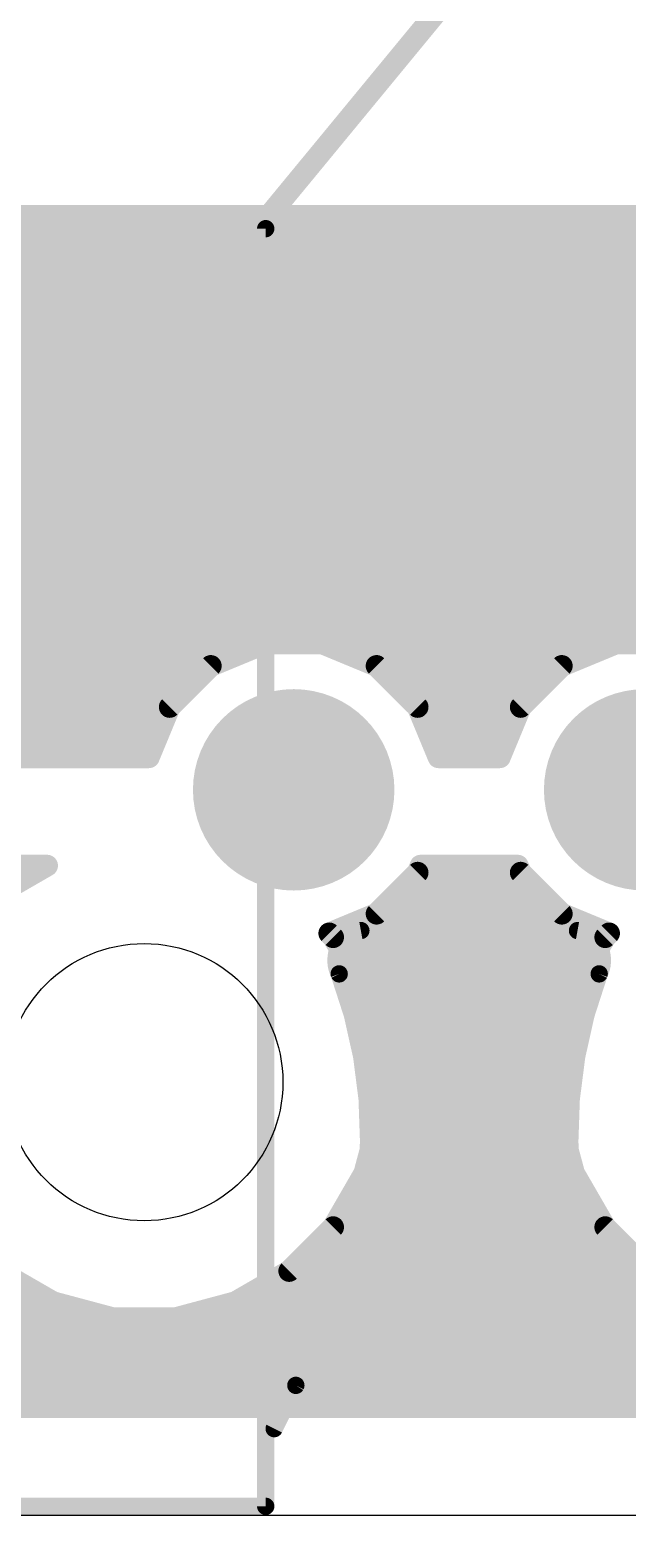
# Model space of a CAD drawing. Extents: x 6 to 108, y 0 to 49.
# Drawn here: x 44.38 to 51.38, y 0 to 17.42 of the extents above; entities that cross this region are included whole.
import ezdxf

# ---------------------------------------------------------------- set-up
doc = ezdxf.new("R2010")
doc.units = 0
for name, color, linetype in [('1', 22, 'CONTINUOUS'), ('16', 175, 'CONTINUOUS'), ('17', 82, 'CONTINUOUS'), ('20', 30, 'CONTINUOUS'), ('21', 253, 'CONTINUOUS')]:
    doc.layers.add(name, color=color, linetype=linetype)

# ---------------------------------------------------------------- blocks, each defined once
blk = doc.blocks.new('ROUNDP')
at = {"const_width": 0.5}
blk.add_lwpolyline([(0, -0.25, 1), (0, 0.25, 1), (0, -0.25)], format="xyb", dxfattribs=at)

msp = doc.modelspace()

# ---------------------------------------------------------------- linework, layer by layer
at = {"layer": '1', "const_width": 0.254}
for points in [[(13.97, 15.24), (98.857, 15.24)], [(13.97, 14.986), (98.857, 14.986)], [(13.97, 14.732), (98.857, 14.732)], [(13.97, 14.478), (98.857, 14.478)], [(13.97, 14.224), (98.857, 14.224)], [(13.97, 13.97), (98.857, 13.97)], [(13.97, 13.716), (98.857, 13.716)], [(13.97, 13.462), (98.857, 13.462)], [(13.97, 13.208), (98.857, 13.208)], [(13.97, 12.954), (98.857, 12.954)], [(13.97, 12.7), (95.9542, 12.7)], [(13.97, 12.446), (95.5869, 12.446)], [(13.97, 12.192), (95.3763, 12.192)], [(13.97, 11.938), (95.2511, 11.938)], [(13.97, 11.684), (95.1837, 11.684)], [(13.97, 11.43), (96.418, 11.43)], [(13.97, 11.176), (95.1904, 11.176)], [(13.97, 10.922), (95.2648, 10.922)], [(13.97, 10.668), (95.4069, 10.668)], [(42.6541, 10.414), (55.7265, 10.414)], [(42.9081, 10.16), (46.9783, 10.16)], [(47.1316, 10.2235), (46.5014, 9.9625)], [(47.8136, 10.2235), (47.1316, 10.2235)], [(48.4438, 9.9625), (47.8136, 10.2235)], [(47.9669, 10.16), (51.0931, 10.16)], [(51.2464, 10.2235), (50.6162, 9.9625)], [(51.9284, 10.2235), (51.2464, 10.2235)], [(43.0467, 9.906), (46.4449, 9.906)], [(46.5014, 9.9625), (46.0191, 9.4802)], [(48.9261, 9.4802), (48.4438, 9.9625)], [(48.5003, 9.906), (50.5597, 9.906)], [(50.6162, 9.9625), (50.1339, 9.4802)], [(43.1519, 9.652), (46.1909, 9.652)], [(48.7543, 9.652), (50.3057, 9.652)], [(46.0191, 9.4802), (45.7747, 8.89)], [(49.1705, 8.89), (48.9261, 9.4802)], [(50.1339, 9.4802), (49.8895, 8.89)], [(43.1546, 9.398), (45.9851, 9.398)], [(48.9601, 9.398), (50.0999, 9.398)], [(43.1519, 9.144), (45.8799, 9.144)], [(49.0653, 9.144), (49.9947, 9.144)], [(45.7747, 8.89), (43.0467, 8.89)], [(43.0467, 8.89), (45.7747, 8.89)], [(49.8895, 8.89), (49.1705, 8.89)], [(49.1705, 8.89), (49.8895, 8.89)]]:
    msp.add_lwpolyline(points, dxfattribs=at)
at = {"layer": '1', "const_width": 0.127}
for points in [[(46.9783, 10.0965, 1), (46.9783, 10.2235)], [(47.1316, 10.287, 1), (47.1316, 10.16)], [(47.1559, 10.1648, 1), (47.1073, 10.2822)], [(47.8379, 10.2822, 1), (47.7893, 10.1648)], [(47.8136, 10.16, 1), (47.8136, 10.287)], [(47.9669, 10.2235, 1), (47.9669, 10.0965)], [(51.0931, 10.0965, 1), (51.0931, 10.2235)], [(51.2464, 10.287, 1), (51.2464, 10.16)], [(51.2707, 10.1648, 1), (51.2221, 10.2822)], [(46.4771, 10.0211, 1), (46.5257, 9.9038)], [(46.4449, 9.8425, 1), (46.4449, 9.9695)], [(46.5463, 9.9176, 1), (46.4565, 10.0074)], [(48.4887, 10.0074, 1), (48.3989, 9.9176)], [(48.4195, 9.9038, 1), (48.4681, 10.0211)], [(48.5003, 9.9695, 1), (48.5003, 9.8425)], [(50.5919, 10.0211, 1), (50.6405, 9.9038)], [(50.5597, 9.8425, 1), (50.5597, 9.9695)], [(50.6611, 9.9176, 1), (50.5713, 10.0074)], [(46.1909, 9.5885, 1), (46.1909, 9.7155)], [(48.7543, 9.7155, 1), (48.7543, 9.5885)], [(50.3057, 9.5885, 1), (50.3057, 9.7155)], [(45.9742, 9.5251, 1), (46.064, 9.4353)], [(46.0778, 9.4559, 1), (45.9604, 9.5045)], [(48.9847, 9.5045, 1), (48.8674, 9.4559)], [(48.8812, 9.4353, 1), (48.971, 9.5251)], [(50.089, 9.5251, 1), (50.1788, 9.4353)], [(50.1926, 9.4559, 1), (50.0752, 9.5045)], [(45.9851, 9.3345, 1), (45.9851, 9.4615)], [(48.9601, 9.4615, 1), (48.9601, 9.3345)], [(50.0999, 9.3345, 1), (50.0999, 9.4615)], [(45.8799, 9.0805, 1), (45.8799, 9.2075)], [(49.0653, 9.2075, 1), (49.0653, 9.0805)], [(49.9947, 9.0805, 1), (49.9947, 9.2075)], [(45.716, 8.9143, 1), (45.8333, 8.8657)], [(45.7747, 8.8265, 1), (45.7747, 8.9535)], [(45.7747, 8.8265, 1), (45.7747, 8.9535)], [(49.1705, 8.9535, 1), (49.1705, 8.8265)], [(49.1705, 8.9535, 1), (49.1705, 8.8265)], [(49.1119, 8.8657, 1), (49.2292, 8.9143)], [(49.8308, 8.9143, 1), (49.9481, 8.8657)], [(49.8895, 8.8265, 1), (49.8895, 8.9535)], [(49.8895, 8.8265, 1), (49.8895, 8.9535)]]:
    msp.add_lwpolyline(points, format="xyb", dxfattribs=at)
at = {"layer": '16', "const_width": 0.254}
for points in [[(49.9618, 18.6186), (44.0432, 11.43)], [(43.0213, 7.62), (44.5822, 7.62)], [(44.5822, 7.62), (44.02, 7.2954)], [(48.9261, 7.5378), (48.9601, 7.62)], [(48.9601, 7.62), (50.0999, 7.62)], [(50.0999, 7.62), (50.1339, 7.5378)], [(48.4438, 7.0555), (48.9261, 7.5378)], [(48.7543, 7.366), (50.3057, 7.366)], [(50.1339, 7.5378), (50.6162, 7.0555)], [(47.8895, 6.8259), (48.4438, 7.0555)], [(48.5003, 7.112), (50.5597, 7.112)], [(50.6162, 7.0555), (51.1705, 6.8259)], [(47.9669, 6.858), (51.0931, 6.858)], [(47.9354, 6.78), (47.8895, 6.8259)], [(48.2999, 6.1486), (47.9354, 6.78)], [(51.1246, 6.78), (50.7601, 6.1486)], [(51.1705, 6.8259), (51.1246, 6.78)], [(48.037, 6.604), (51.023, 6.604)], [(48.1837, 6.35), (50.8763, 6.35)], [(48.4886, 5.4445), (48.2999, 6.1486)], [(50.7601, 6.1486), (50.5714, 5.4445)], [(48.314, 6.096), (50.746, 6.096)], [(48.3821, 5.842), (50.6779, 5.842)], [(48.4501, 5.588), (50.6099, 5.588)], [(48.4886, 4.7155), (48.4886, 5.4445)], [(48.4886, 5.334), (50.5714, 5.334)], [(50.5714, 5.4445), (50.5714, 4.7155)], [(48.4886, 5.08), (50.5714, 5.08)], [(48.4886, 4.826), (50.5714, 4.826)], [(48.2999, 4.0114), (48.4886, 4.7155)], [(50.5714, 4.7155), (50.7601, 4.0114)], [(48.4501, 4.572), (50.6099, 4.572)], [(48.3821, 4.318), (50.6779, 4.318)], [(48.314, 4.064), (50.746, 4.064)], [(47.9354, 3.38), (48.2999, 4.0114)], [(50.7601, 4.0114), (51.1246, 3.38)], [(48.1837, 3.81), (50.8763, 3.81)], [(48.037, 3.556), (51.023, 3.556)], [(47.42, 2.8646), (47.9354, 3.38)], [(51.1246, 3.38), (51.64, 2.8646)], [(47.8574, 3.302), (51.2026, 3.302)], [(47.6034, 3.048), (51.4566, 3.048)], [(44.02, 2.8646), (44.6514, 2.5001)], [(46.7886, 2.5001), (47.42, 2.8646)], [(47.2977, 2.794), (51.7623, 2.794)], [(34.1578, 2.54), (44.5822, 2.54)], [(44.6514, 2.5001), (45.3555, 2.3114)], [(46.0845, 2.3114), (46.7886, 2.5001)], [(46.8578, 2.54), (52.2022, 2.54)], [(13.97, 2.286), (98.857, 2.286)], [(45.3555, 2.3114), (46.0845, 2.3114)], [(13.97, 2.032), (98.857, 2.032)], [(13.97, 1.778), (98.857, 1.778)], [(13.97, 1.524), (98.857, 1.524)], [(98.857, 1.27), (13.97, 1.27)], [(13.97, 1.27), (98.857, 1.27)]]:
    msp.add_lwpolyline(points, dxfattribs=at)
at = {"layer": '16', "const_width": 0.127}
for points in [[(44.614, 7.565, 1), (44.5505, 7.675)], [(44.5822, 7.5565, 1), (44.5822, 7.6835)], [(48.9601, 7.6835, 1), (48.9601, 7.5565)], [(49.0188, 7.5957, 1), (48.9015, 7.6443)], [(50.1585, 7.6443, 1), (50.0412, 7.5957)], [(50.0999, 7.5565, 1), (50.0999, 7.6835)], [(48.7543, 7.4295, 1), (48.7543, 7.3025)], [(48.8674, 7.5621, 1), (48.9847, 7.5135)], [(48.971, 7.4929, 1), (48.8812, 7.5827)], [(50.1788, 7.5827, 1), (50.089, 7.4929)], [(50.0752, 7.5135, 1), (50.1926, 7.5621)], [(50.3057, 7.3025, 1), (50.3057, 7.4295)], [(48.3989, 7.1004, 1), (48.4887, 7.0106)], [(48.4681, 6.9968, 1), (48.4195, 7.1142)], [(48.5003, 7.1755, 1), (48.5003, 7.0485)], [(50.6405, 7.1142, 1), (50.5919, 6.9968)], [(50.5597, 7.0485, 1), (50.5597, 7.1755)], [(50.5713, 7.0106, 1), (50.6611, 7.1004)], [(47.9669, 6.9215, 1), (47.9669, 6.7945)], [(51.0931, 6.7945, 1), (51.0931, 6.9215)], [(47.9344, 6.8708, 1), (47.8446, 6.781)], [(47.8652, 6.8846, 1), (47.9138, 6.7672)], [(47.9904, 6.8117, 1), (47.8804, 6.7482)], [(47.8905, 6.7351, 1), (47.9803, 6.8249)], [(51.0797, 6.8249, 1), (51.1695, 6.7351)], [(51.1796, 6.7482, 1), (51.0696, 6.8117)], [(51.2154, 6.781, 1), (51.1256, 6.8708)], [(51.1462, 6.7672, 1), (51.1948, 6.8846)], [(48.037, 6.6675, 1), (48.037, 6.5405)], [(51.023, 6.5405, 1), (51.023, 6.6675)], [(48.1837, 6.4135, 1), (48.1837, 6.2865)], [(50.8763, 6.2865, 1), (50.8763, 6.4135)], [(48.3613, 6.1651, 1), (48.2386, 6.1322)], [(50.8214, 6.1322, 1), (50.6987, 6.1651)], [(48.2449, 6.1169, 1), (48.3549, 6.1804)], [(48.314, 6.1595, 1), (48.314, 6.0325)], [(50.7051, 6.1804, 1), (50.8151, 6.1169)], [(50.746, 6.0325, 1), (50.746, 6.1595)], [(48.3821, 5.9055, 1), (48.3821, 5.7785)], [(50.6779, 5.7785, 1), (50.6779, 5.9055)], [(48.4501, 5.6515, 1), (48.4501, 5.5245)], [(50.6099, 5.5245, 1), (50.6099, 5.6515)], [(48.5521, 5.4445, 1), (48.4251, 5.4445)], [(48.4886, 5.3975, 1), (48.4886, 5.2705)], [(48.4273, 5.4281, 1), (48.5499, 5.4609)], [(50.6349, 5.4445, 1), (50.5079, 5.4445)], [(50.5101, 5.4609, 1), (50.6327, 5.4281)], [(50.5714, 5.2705, 1), (50.5714, 5.3975)], [(48.4886, 5.1435, 1), (48.4886, 5.0165)], [(50.5714, 5.0165, 1), (50.5714, 5.1435)], [(48.4886, 4.8895, 1), (48.4886, 4.7625)], [(50.5714, 4.7625, 1), (50.5714, 4.8895)], [(48.4251, 4.7155, 1), (48.5521, 4.7155)], [(48.5499, 4.6991, 1), (48.4273, 4.7319)], [(50.6327, 4.7319, 1), (50.5101, 4.6991)], [(50.5079, 4.7155, 1), (50.6349, 4.7155)], [(48.4501, 4.6355, 1), (48.4501, 4.5085)], [(50.6099, 4.5085, 1), (50.6099, 4.6355)], [(48.3821, 4.3815, 1), (48.3821, 4.2545)], [(50.6779, 4.2545, 1), (50.6779, 4.3815)], [(48.314, 4.1275, 1), (48.314, 4.0005)], [(50.746, 4.0005, 1), (50.746, 4.1275)], [(48.2386, 4.0278, 1), (48.3613, 3.9949)], [(48.3549, 3.9796, 1), (48.2449, 4.0431)], [(50.8151, 4.0431, 1), (50.7051, 3.9796)], [(50.6987, 3.9949, 1), (50.8214, 4.0278)], [(48.1837, 3.8735, 1), (48.1837, 3.7465)], [(50.8763, 3.7465, 1), (50.8763, 3.8735)], [(48.037, 3.6195, 1), (48.037, 3.4925)], [(51.023, 3.4925, 1), (51.023, 3.6195)], [(47.9803, 3.3351, 1), (47.8905, 3.4249)], [(51.1695, 3.4249, 1), (51.0797, 3.3351)], [(47.8574, 3.3655, 1), (47.8574, 3.2385)], [(47.8804, 3.4118, 1), (47.9904, 3.3483)], [(51.0696, 3.3483, 1), (51.1796, 3.4118)], [(51.2026, 3.2385, 1), (51.2026, 3.3655)], [(47.6034, 3.1115, 1), (47.6034, 2.9845)], [(47.3751, 2.9095, 1), (47.4649, 2.8197)], [(47.4517, 2.8096, 1), (47.3882, 2.9196)], [(47.2977, 2.8575, 1), (47.2977, 2.7305)], [(44.5822, 2.4765, 1), (44.5822, 2.6035)], [(44.6678, 2.5614, 1), (44.6349, 2.4387)], [(44.6196, 2.4451, 1), (44.6831, 2.5551)], [(46.7569, 2.5551, 1), (46.8204, 2.4451)], [(46.8051, 2.4387, 1), (46.7722, 2.5614)], [(46.8578, 2.6035, 1), (46.8578, 2.4765)], [(45.3555, 2.3749, 1), (45.3555, 2.2479)], [(45.3391, 2.2501, 1), (45.3719, 2.3727)], [(46.0681, 2.3727, 1), (46.1009, 2.2501)], [(46.0845, 2.2479, 1), (46.0845, 2.3749)]]:
    msp.add_lwpolyline(points, format="xyb", dxfattribs=at)
at = {"layer": '20'}
msp.add_line((6.35, 0), (100, 0), dxfattribs=at)
msp.add_circle((45.72, 5.08), 1.6256, dxfattribs=at)
at = {"layer": '21', "const_width": 0.2032}
for points in [[(31.595, 15.091), (47.145, 15.091)], [(47.145, 0.105), (47.145, 15.091)], [(47.244, 1.016), (47.498, 1.524)], [(31.595, 0.105), (47.145, 0.105)]]:
    msp.add_lwpolyline(points, dxfattribs=at)
at = {"layer": '21'}
for points, const_width in [([(47.1958, 15.091, 1), (47.0942, 15.091)], 0.1016), ([(47.145, 15.0402, 1), (47.145, 15.1418)], 0.1016), ([(48.26, 6.858, 0.5), (48.006, 6.35)], 0.2032), ([(48.2691, 6.808, 1), (48.2509, 6.908)], 0.1016), ([(51.054, 6.35, 0.5), (50.8, 6.858)], 0.2032), ([(50.8091, 6.908, 1), (50.7909, 6.808)], 0.1016), ([(47.498, 1.524, 0.2361), (48.006, 6.35)], 0.2032), ([(48.0536, 6.3678, 1), (47.9584, 6.3322)], 0.1016), ([(51.054, 6.35, 0.2361), (51.562, 1.524)], 0.2032), ([(51.1016, 6.3322, 1), (51.0064, 6.3678)], 0.1016), ([(47.9606, 6.3273, 1), (48.0514, 6.3727)], 0.1016), ([(51.0086, 6.3727, 1), (51.0994, 6.3273)], 0.1016), ([(47.4552, 1.5514, 1), (47.5408, 1.4966)], 0.1016), ([(47.5434, 1.5013, 1), (47.4526, 1.5467)], 0.1016), ([(47.1986, 1.0387, 1), (47.2894, 0.9933)], 0.1016), ([(47.145, 0.0542, 1), (47.145, 0.1558)], 0.1016), ([(47.0942, 0.105, 1), (47.1958, 0.105)], 0.1016)]:
    msp.add_lwpolyline(points, format="xyb", dxfattribs=dict(at, const_width=const_width))

# ---------------------------------------------------------------- block references
at = {"layer": '17', "xscale": 2.3622, "yscale": 2.3622}
for p in [(47.4726, 8.509), (47.4726, 8.509), (51.5874, 8.509), (51.5874, 8.509)]:
    msp.add_blockref('ROUNDP', p, dxfattribs=at)

doc.saveas('drawing.dxf')
